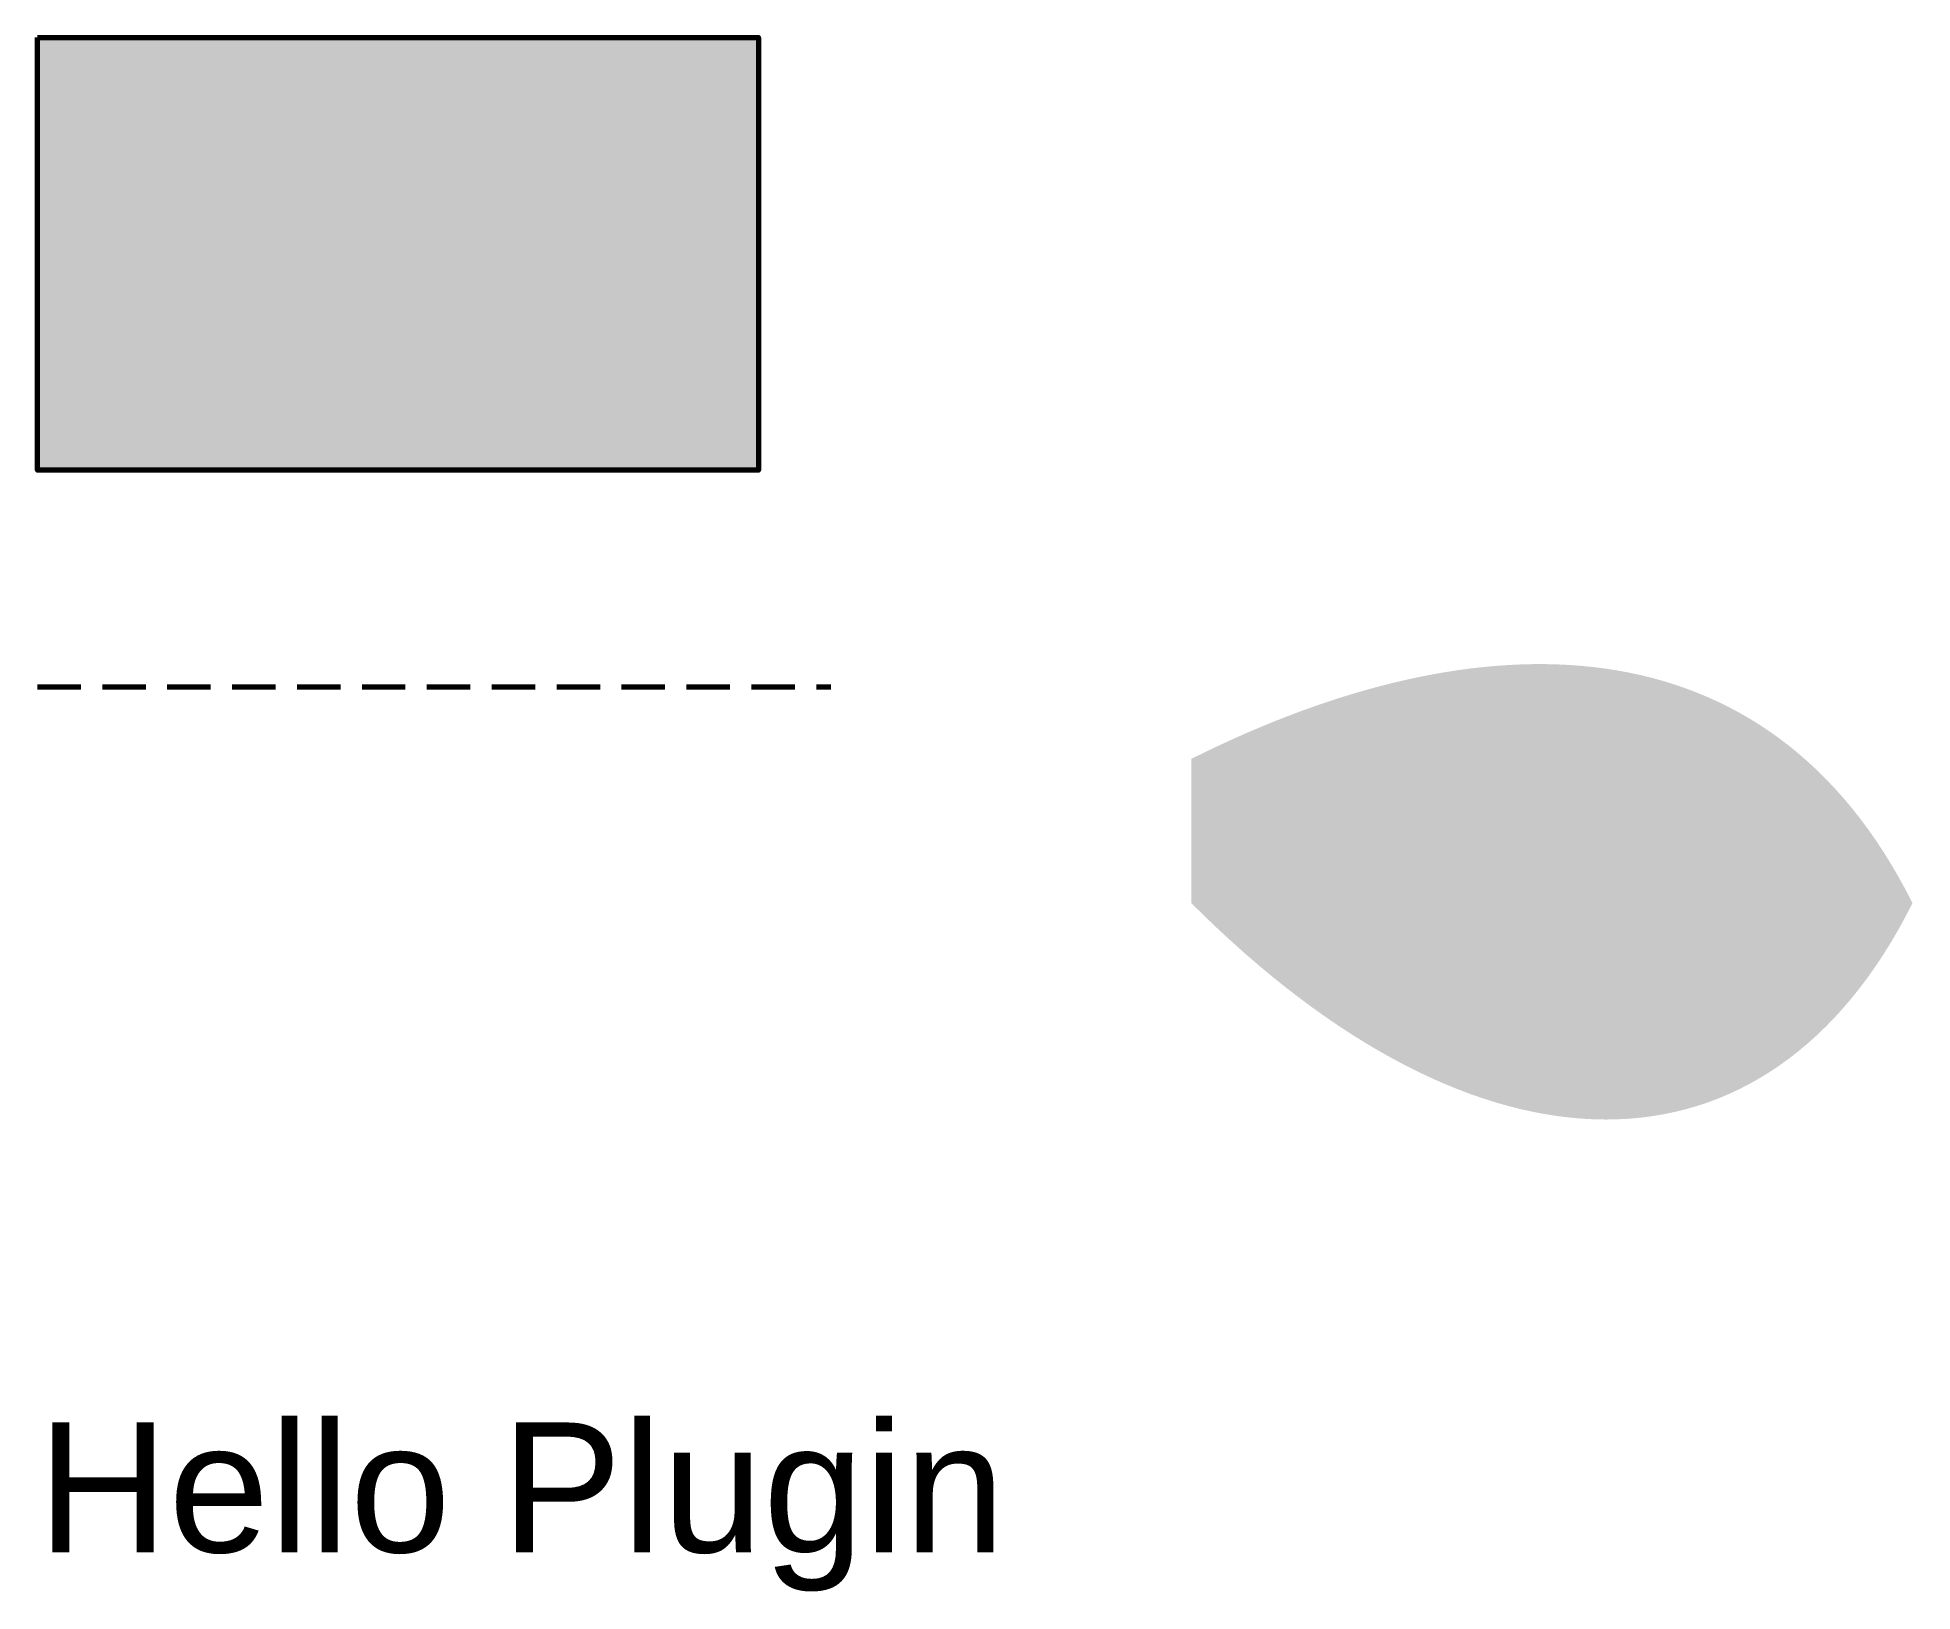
# Model space of a CAD drawing. Extents: x 40 to 300, y 45 to 260.
import ezdxf

# ---------------------------------------------------------------- set-up
doc = ezdxf.new("R2010")
doc.units = 0
doc.header["$MEASUREMENT"] = 0
doc.linetypes.add('UC_DASH1', pattern=[9, 6, -3])
doc.layers.add('Artwork', color=7, linetype='Continuous', lineweight=0)
doc.styles.add('Liberation Sans', font='liberationsans.ttf')

msp = doc.modelspace()

# ---------------------------------------------------------------- hatches: boundary and pattern name
at = {"layer": 'Artwork'}
msp.add_hatch(color=1, dxfattribs=at).paths.add_polyline_path([(40, 260), (140, 260), (140, 200), (40, 200)], flags=0)
h = msp.add_hatch(color=185, dxfattribs=at)
edge = h.paths.add_edge_path(flags=0)
edge.add_spline(control_points=[(200, 160), (240, 180), (280, 180), (300, 140)], knot_values=[0, 0, 0, 0, 1, 1, 1, 1], degree=3, periodic=0)
edge.add_spline(control_points=[(300, 140), (280, 100), (240, 100), (200, 140)], knot_values=[0, 0, 0, 0, 1, 1, 1, 1], degree=3, periodic=0)
edge.add_line((200, 140), (200, 160))

# ---------------------------------------------------------------- linework, layer by layer
at = {"layer": 'Artwork', "color": 5, "lineweight": 70}
msp.add_lwpolyline([(40, 260), (140, 260), (140, 200), (40, 200), (40, 260)], close=True, dxfattribs=at)
at = {"layer": 'Artwork', "color": 7, "linetype": 'UC_DASH1', "lineweight": 70}
msp.add_lwpolyline([(40, 170), (150, 170)], dxfattribs=at)

# ---------------------------------------------------------------- texts
at = {"layer": 'Artwork', "color": 250, "style": 'Liberation Sans'}
msp.add_text('Hello Plugin', height=18, dxfattribs=at).set_placement((40, 50))

doc.saveas('drawing.dxf')
